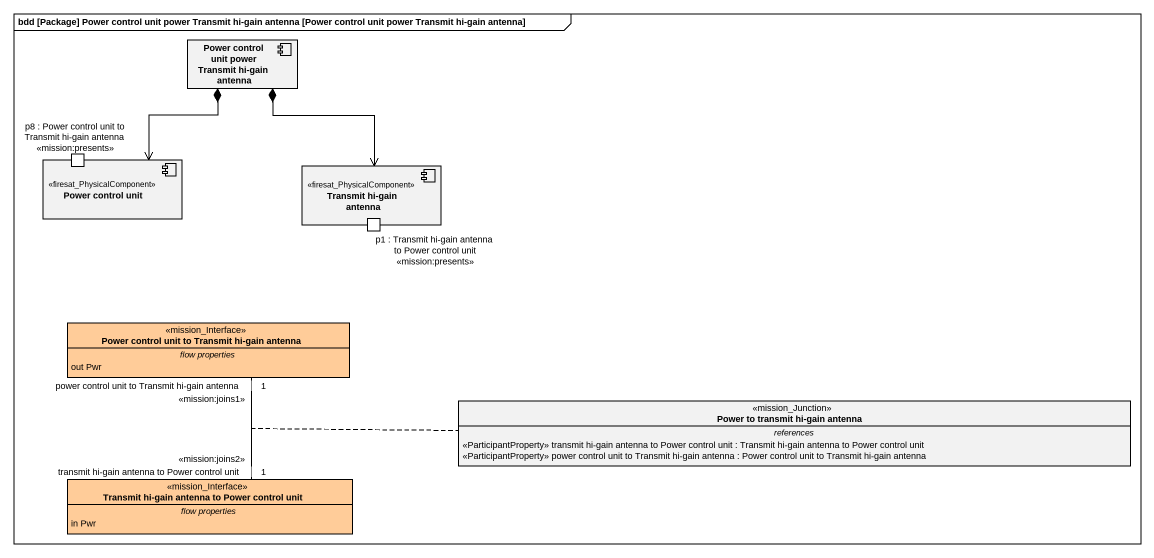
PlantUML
@startuml
mainframe bdd [Package] Power control unit power Transmit hi-gain antenna [Power control unit power Transmit hi-gain antenna]
allowmixing
hide circle
hide empty members
component "Power control unit power Transmit hi-gain antenna" as Power_control_unit_power
component "Power control unit" as Power_control_unit <<firesat_PhysicalComponent>> {
  port "p8 : Power control unit to Transmit hi-gain antenna <<mission:presents>>" as p8_Power_control_unit_to
}
component "Transmit hi-gain antenna" as Transmit_hi_gain_antenna <<firesat_PhysicalComponent>> {
  port "p1 : Transmit hi-gain antenna to Power control unit <<mission:presents>>" as p1_Transmit_hi_gain_antenna
}
class "Power control unit to Transmit hi-gain antenna" as Power_control_unit_to <<mission_Interface>> #FFCC99 {
  -- flow properties --
  out Pwr
}
class "Power to transmit hi-gain antenna" as Power_to_transmit_hi_gain <<mission_Junction>> {
  -- references --
  <<ParticipantProperty>> transmit hi-gain antenna to Power control unit : Transmit hi-gain antenna to Power control unit
  <<ParticipantProperty>> power control unit to Transmit hi-gain antenna : Power control unit to Transmit hi-gain antenna
}
class "Transmit hi-gain antenna to Power control unit" as Transmit_hi_gain_antenna_to <<mission_Interface>> #FFCC99 {
  -- flow properties --
  in Pwr
}
Power_control_unit_power *--> Power_control_unit
Power_control_unit_power *--> Transmit_hi_gain_antenna
Power_control_unit_to "1\npower control unit to Transmit hi-gain antenna\n<<mission:joins1>>" -- "1\ntransmit hi-gain antenna to Power control unit\n<<mission:joins2>>" Transmit_hi_gain_antenna_to
(Power_control_unit_to, Transmit_hi_gain_antenna_to) .. Power_to_transmit_hi_gain
@enduml
